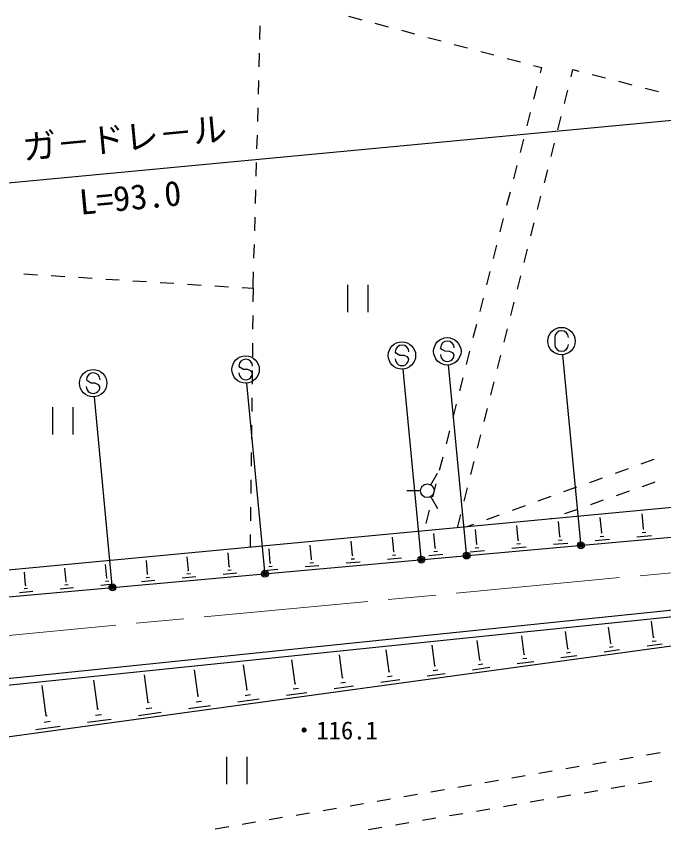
# Model space of a CAD drawing. Units: millimetres, scale not verified. Extents: x 40000 to 680000, y 20000 to 380000.
# Drawn here: x 203620 to 250944, y 272160 to 331643 of the extents above; entities that cross this region are included whole.
import ezdxf
from ezdxf.enums import TextEntityAlignment as Align

# ---------------------------------------------------------------- set-up
doc = ezdxf.new("R2010")
doc.units = ezdxf.units.MM
doc.header["$LTSCALE"] = 1000
doc.header["$PDMODE"] = 32
doc.header["$PDSIZE"] = 500
doc.linetypes.add('CHAIN', pattern=[18.5, 12, -1.5, 3.5, -1.5])
for name, color, linetype, lineweight in [('M-BGD', 7, 'Continuous', 25), ('M-BMK', 2, 'CHAIN', 13), ('M-STR-STRC', 7, 'Continuous', 25)]:
    doc.layers.add(name, color=color, linetype=linetype, lineweight=lineweight)
doc.styles.add('@ＭＳ ゴシック', font='')
doc.styles.add('ＭＳ ゴシック', font='')
doc.styles.get('@ＭＳ ゴシック').set_extended_font_data('@MS Gothic')
doc.styles.get('ＭＳ ゴシック').set_extended_font_data('MS Gothic')

msp = doc.modelspace()

# ---------------------------------------------------------------- linework, layer by layer
at = {"layer": 'M-BGD'}
for p, q in [((227907, 331643), (228874, 331386)), ((221432, 329945), (221459, 330945)), ((229840, 331129), (230807, 330873)), ((231773, 330616), (232740, 330359)), ((233706, 330102), (234672, 329845)), ((235639, 329588), (236605, 329331)), ((221377, 327946), (221404, 328946)), ((237572, 329075), (238538, 328818)), ((239505, 328561), (240471, 328304)), ((241438, 328047), (242021, 327892)), ((242021, 327892), (241924, 327508)), ((244173, 327214), (244307, 327746)), ((244307, 327746), (244745, 327634)), ((245714, 327385), (246682, 327137)), ((221323, 325947), (221350, 326947)), ((247651, 326889), (248620, 326641)), ((241678, 326539), (241432, 325570)), ((243684, 325275), (243929, 326244)), ((249589, 326393), (250557, 326145)), ((221268, 323948), (221295, 324947)), ((241185, 324600), (240939, 323631)), ((243196, 323335), (243440, 324305)), ((221214, 321948), (221241, 322948)), ((240693, 322662), (240447, 321693)), ((242707, 321396), (242951, 322366)), ((221159, 319949), (221186, 320949)), ((240201, 320723), (239955, 319754)), ((242218, 319457), (242463, 320426)), ((221105, 317950), (221132, 318949)), ((239709, 318785), (239463, 317816)), ((241729, 317517), (241974, 318487)), ((221050, 315951), (221077, 316950)), ((239217, 316846), (238970, 315877)), ((241241, 315578), (241485, 316548)), ((220996, 313951), (221023, 314951)), ((238724, 314908), (238478, 313939)), ((240752, 313639), (240996, 314608)), ((220941, 311952), (220968, 312952)), ((238232, 312969), (237986, 312000)), ((204167, 312805), (205165, 312742)), ((206163, 312680), (207161, 312617)), ((208159, 312554), (209157, 312491)), ((210155, 312429), (211153, 312366)), ((212151, 312303), (213149, 312240)), ((240263, 311699), (240507, 312669)), ((214147, 312178), (215145, 312115)), ((216143, 312052), (217141, 311989)), ((218139, 311927), (219137, 311864)), ((220135, 311801), (220933, 311751)), ((220933, 311751), (220921, 310751)), ((220933, 311751), (220941, 311952)), ((227828, 312006), (227828, 310006)), ((229328, 312006), (229328, 310006)), ((237740, 311031), (237494, 310062)), ((239774, 309760), (240019, 310730)), ((220909, 309751), (220898, 308751)), ((237248, 309093), (237002, 308123)), ((239286, 307821), (239530, 308790)), ((220886, 307751), (220875, 306751)), ((236755, 307154), (236509, 306185)), ((238797, 305881), (239041, 306851)), ((220863, 305751), (220852, 304751)), ((236263, 305216), (236017, 304246)), ((238308, 303942), (238552, 304911)), ((220840, 303752), (220829, 302752)), ((206258, 303059), (206258, 301059)), ((207758, 303059), (207758, 301059)), ((235771, 303277), (235525, 302308)), ((237819, 302002), (238064, 302972)), ((220817, 301752), (220806, 300752)), ((235279, 301339), (235033, 300369)), ((237330, 300063), (237575, 301033)), ((220794, 299752), (220783, 298752)), ((234787, 299400), (234541, 298431)), ((250216, 299230), (249275, 298892)), ((236842, 298124), (237086, 299093)), ((233914, 297379), (234414, 298245)), ((248334, 298553), (247393, 298214)), ((220771, 297752), (220760, 296752)), ((234294, 297462), (234048, 296492)), ((246453, 297875), (245512, 297537)), ((250302, 297575), (249358, 297244)), ((233164, 296946), (232164, 296946)), ((236353, 296184), (236597, 297154)), ((244571, 297198), (243630, 296859)), ((248415, 296913), (247471, 296581)), ((260390, 296564), (140112, 285190)), ((233914, 296513), (234414, 295647)), ((242689, 296521), (241748, 296182)), ((246527, 296250), (245584, 295919)), ((220748, 295752), (220737, 294752)), ((240807, 295843), (239866, 295505)), ((233802, 295523), (233556, 294554)), ((235864, 294245), (236109, 295215)), ((238925, 295166), (237984, 294827)), ((244640, 295588), (243697, 295257)), ((249469, 294163), (249369, 295271)), ((237044, 294489), (236546, 294310)), ((242753, 294926), (242639, 294886)), ((243358, 293606), (243260, 294693)), ((246410, 293884), (246311, 294982)), ((161077, 285415), (257189, 294068)), ((237275, 293051), (237179, 294118)), ((240313, 293328), (240216, 294406)), ((246377, 293881), (246443, 293887)), ((249359, 293884), (249626, 293908)), ((249435, 294160), (249502, 294166)), ((220725, 293752), (220714, 292812)), ((228202, 292224), (228109, 293261)), ((231220, 292499), (231126, 293546)), ((234244, 292775), (234149, 293832)), ((240281, 293325), (240346, 293331)), ((243250, 293330), (243514, 293354)), ((243325, 293603), (243391, 293609)), ((245927, 293305), (246989, 293401)), ((246301, 293606), (246567, 293630)), ((248982, 293580), (250051, 293676)), ((222187, 291676), (222096, 292692)), ((225191, 291950), (225099, 292976)), ((234212, 292772), (234277, 292778)), ((237169, 292779), (237429, 292802)), ((237243, 293048), (237308, 293054)), ((239836, 292757), (240885, 292851)), ((240206, 293054), (240468, 293078)), ((242878, 293031), (243934, 293126)), ((216199, 291130), (216110, 292126)), ((219190, 291402), (219099, 292408)), ((228170, 292221), (228234, 292227)), ((231114, 292231), (231371, 292254)), ((231188, 292496), (231252, 292502)), ((233773, 292211), (234808, 292304)), ((234138, 292504), (234397, 292528)), ((236801, 292483), (237843, 292577)), ((210238, 290586), (210151, 291562)), ((213216, 290858), (213127, 291844)), ((222156, 291673), (222219, 291679)), ((224730, 291397), (225744, 291488)), ((225087, 291684), (225341, 291707)), ((225160, 291947), (225223, 291952)), ((227737, 291667), (228759, 291759)), ((228098, 291957), (228353, 291980)), ((230752, 291939), (231780, 292031)), ((204304, 290045), (204218, 291001)), ((207268, 290316), (207181, 291281)), ((216097, 290870), (216346, 290892)), ((216168, 291127), (216230, 291133)), ((218734, 290857), (219736, 290947)), ((219087, 291141), (219338, 291163)), ((219159, 291400), (219221, 291405)), ((221729, 291126), (222737, 291217)), ((222084, 291412), (222336, 291435)), ((207237, 290313), (207298, 290318)), ((210138, 290330), (210383, 290352)), ((210208, 290584), (210269, 290589)), ((212766, 290319), (213754, 290408)), ((213114, 290600), (213361, 290622)), ((213185, 290855), (213246, 290861)), ((215747, 290588), (216741, 290677)), ((204205, 289792), (204447, 289814)), ((204274, 290043), (204334, 290048)), ((206825, 289784), (207799, 289872)), ((207168, 290061), (207412, 290083)), ((209792, 290052), (210773, 290140)), ((203864, 289518), (204832, 289605)), ((257683, 288846), (161689, 278943)), ((257741, 288350), (161719, 278444)), ((250204, 286215), (250040, 287409)), ((247073, 285787), (246910, 286981)), ((240752, 284975), (240567, 286327)), ((243939, 285384), (243765, 286657)), ((250239, 286219), (250169, 286210)), ((252213, 285669), (177664, 275477)), ((234219, 284136), (234012, 285650)), ((237512, 284559), (237317, 285991)), ((247250, 285527), (246972, 285489)), ((247108, 285791), (247038, 285782)), ((250837, 285734), (249723, 285581)), ((250381, 285955), (250103, 285917)), ((227465, 283270), (227235, 284951)), ((230870, 283707), (230651, 285304)), ((240790, 284980), (240714, 284970)), ((244124, 285113), (243833, 285073)), ((243975, 285389), (243902, 285379)), ((247706, 285306), (246592, 285153)), ((224004, 282825), (223762, 284593)), ((237552, 284565), (237473, 284554)), ((241444, 284449), (240226, 284283)), ((240946, 284692), (240641, 284650)), ((244601, 284881), (243436, 284722)), ((216907, 281914), (216641, 283859)), ((220485, 282373), (220231, 284229)), ((234429, 283828), (234098, 283783)), ((234260, 284142), (234177, 284131)), ((238235, 284011), (236964, 283837)), ((237715, 284263), (237397, 284220)), ((213269, 281447), (212991, 283482)), ((227510, 283276), (227420, 283263)), ((231090, 283385), (230745, 283338)), ((230913, 283712), (230827, 283701)), ((234972, 283565), (233647, 283383)), ((205811, 280490), (205508, 282710)), ((209571, 280972), (209280, 283099)), ((224051, 282832), (223957, 282819)), ((228281, 282650), (226846, 282454)), ((227694, 282935), (227335, 282886)), ((231654, 283111), (230274, 282922)), ((220731, 282012), (220344, 281959)), ((220533, 282380), (220436, 282367)), ((224852, 282181), (223360, 281977)), ((224241, 282478), (223868, 282427)), ((213322, 281454), (213217, 281440)), ((217163, 281539), (216761, 281484)), ((216957, 281921), (216857, 281907)), ((221366, 281704), (219816, 281492)), ((209625, 280980), (209517, 280965)), ((213535, 281059), (213118, 281002)), ((217821, 281220), (216212, 281000)), ((205867, 280497), (205755, 280482)), ((210554, 280226), (208825, 279990)), ((209846, 280570), (209414, 280511)), ((214218, 280727), (212549, 280499)), ((206829, 279717), (205038, 279472)), ((206096, 280073), (205649, 280012)), ((249697, 277643), (250683, 277812)), ((218982, 277501), (218982, 275501)), ((220482, 277501), (220482, 275501)), ((247726, 277304), (248712, 277474)), ((243784, 276626), (244770, 276796)), ((245755, 276965), (246741, 277135)), ((239842, 275948), (240828, 276118)), ((241813, 276287), (242799, 276457)), ((235900, 275270), (236885, 275440)), ((237871, 275609), (238856, 275779)), ((250066, 275684), (249080, 275516)), ((233929, 274931), (234914, 275101)), ((246123, 275012), (245137, 274845)), ((248094, 275348), (247108, 275180)), ((229987, 274253), (230972, 274423)), ((231958, 274592), (232943, 274762)), ((242179, 274341), (241194, 274173)), ((244151, 274677), (243165, 274509)), ((226044, 273576), (227030, 273745)), ((228016, 273915), (229001, 274084)), ((238236, 273670), (237250, 273502)), ((240208, 274005), (239222, 273838)), ((222102, 272898), (223088, 273067)), ((224073, 273237), (225059, 273406)), ((236264, 273334), (235279, 273166)), ((220131, 272559), (221117, 272728)), ((232321, 272663), (231335, 272495)), ((234293, 272999), (233307, 272831)), ((218160, 272220), (219146, 272389)), ((230350, 272327), (229364, 272160))]:
    msp.add_line(p, q, dxfattribs=at)
msp.add_circle((233664, 296946), 500, dxfattribs=at)
at = {"layer": 'M-BMK'}
msp.add_line((162106, 282499), (257431, 291513), dxfattribs=at)
at = {"layer": 'M-STR-STRC'}
for p, q in [((165224, 315909), (258312, 324688)), ((242977, 308144), (242977, 307644)), ((231418, 306984), (231319, 307102)), ((231663, 306845), (231418, 306984)), ((234732, 307283), (234633, 307401)), ((234977, 307143), (234732, 307283)), ((235278, 307141), (234977, 307143)), ((235523, 307029), (235278, 307141)), ((235629, 306893), (235523, 307029)), ((231964, 306843), (231663, 306845)), ((232209, 306731), (231964, 306843)), ((232315, 306595), (232209, 306731)), ((244875, 293110), (243571, 306898)), ((219990, 305955), (219891, 306073)), ((220235, 305816), (219990, 305955)), ((220536, 305814), (220235, 305816)), ((220781, 305702), (220536, 305814)), ((233212, 292060), (231908, 305848)), ((236526, 292358), (235222, 306147)), ((220887, 305566), (220781, 305702)), ((208842, 304952), (208743, 305070)), ((209087, 304812), (208842, 304952)), ((209388, 304810), (209087, 304812)), ((209633, 304698), (209388, 304810)), ((209739, 304562), (209633, 304698)), ((221784, 291031), (220480, 304819)), ((210636, 290027), (209332, 303816))]:
    msp.add_line(p, q, dxfattribs=at)
for centre, radius in [((243477, 307894), 1000), ((235127, 307142), 1000), ((231813, 306844), 1000), ((220386, 305815), 1000), ((209238, 304811), 1000), ((244889, 292961), 150), ((244889, 292961), 120), ((244889, 292961), 90), ((244889, 292961), 60), ((244889, 292961), 30), ((236540, 292209), 150), ((236540, 292209), 120), ((236540, 292209), 90), ((236540, 292209), 60), ((236540, 292209), 30), ((233226, 291910), 150), ((233226, 291910), 120), ((233226, 291910), 90), ((233226, 291910), 60), ((233226, 291910), 30), ((221798, 290882), 150), ((221798, 290882), 120), ((221798, 290882), 90), ((221798, 290882), 60), ((221798, 290882), 30), ((210650, 289878), 150), ((210650, 289878), 120), ((210650, 289878), 90), ((210650, 289878), 60), ((210650, 289878), 30)]:
    msp.add_circle(centre, radius, dxfattribs=at)
for centre, start, end in [((243477, 308144), 0, 180), ((231819, 307098), 359.55488, 179.55488), ((235133, 307397), 359.55488, 179.55488), ((243477, 307644), 180, 0), ((220391, 306070), 359.55488, 179.55488), ((231815, 306598), 179.55488, 359.55488), ((235129, 306897), 179.55488, 359.55488), ((209243, 305066), 359.55488, 179.55488), ((220387, 305570), 179.55488, 359.55488), ((209239, 304566), 179.55488, 359.55488)]:
    msp.add_arc(centre, 500, start, end, dxfattribs=at)
for p in [(244889, 292961), (233226, 291910), (236540, 292209), (221798, 290882), (210650, 289878)]:
    msp.add_point(p, dxfattribs=at)

# ---------------------------------------------------------------- texts
at = {"layer": 'M-BGD', "style": 'ＭＳ ゴシック'}
msp.add_text('・116.1', height=1320, dxfattribs=at).set_placement((223757, 279427), align=Align.MIDDLE_LEFT)
at = {"layer": 'M-STR-STRC', "style": 'ＭＳ ゴシック'}
msp.add_text('ガ－ドレ－ル', height=1833, rotation=5.387, dxfattribs=at).set_placement((211674, 321294), align=Align.BOTTOM_CENTER)
at = {"layer": 'M-STR-STRC', "style": '@ＭＳ ゴシック'}
msp.add_text('L=93.0', height=1833, rotation=5.387, dxfattribs=at).set_placement((211862, 319303), align=Align.TOP_CENTER)

doc.saveas('drawing.dxf')
